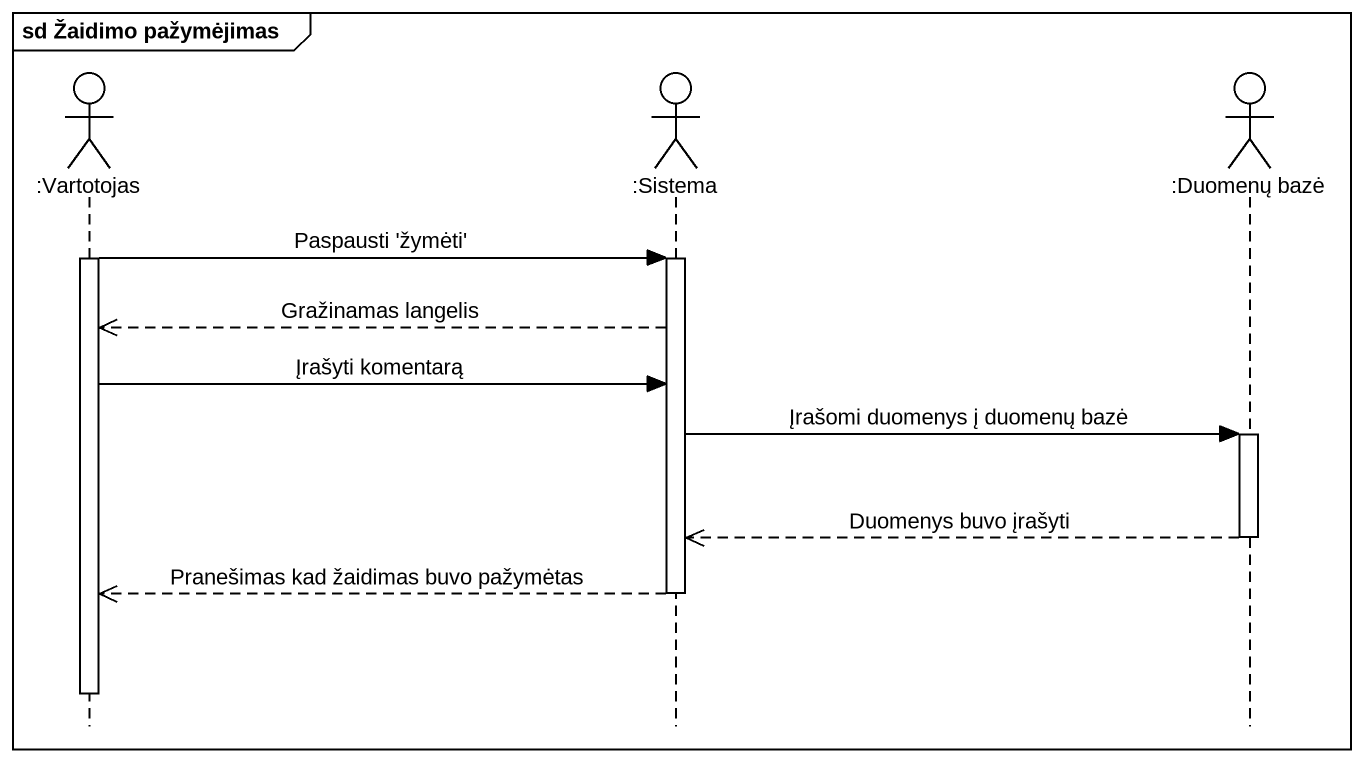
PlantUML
@startuml
mainframe sd Žaidimo pažymėjimas
hide footbox
actor ":Vartotojas" as Vartotojas
actor ":Sistema" as Sistema
actor ":Duomenų bazė" as Duomenų_bazė

activate Vartotojas
Vartotojas -> Sistema : Paspausti 'žymėti'
activate Sistema
Sistema -->> Vartotojas : Gražinamas langelis
Vartotojas -> Sistema : Įrašyti komentarą
Sistema -> Duomenų_bazė : Įrašomi duomenys į duomenų bazė
activate Duomenų_bazė
Duomenų_bazė -->> Sistema : Duomenys buvo įrašyti
deactivate Duomenų_bazė
Sistema -->> Vartotojas : Pranešimas kad žaidimas buvo pažymėtas
deactivate Sistema
deactivate Vartotojas
@enduml
